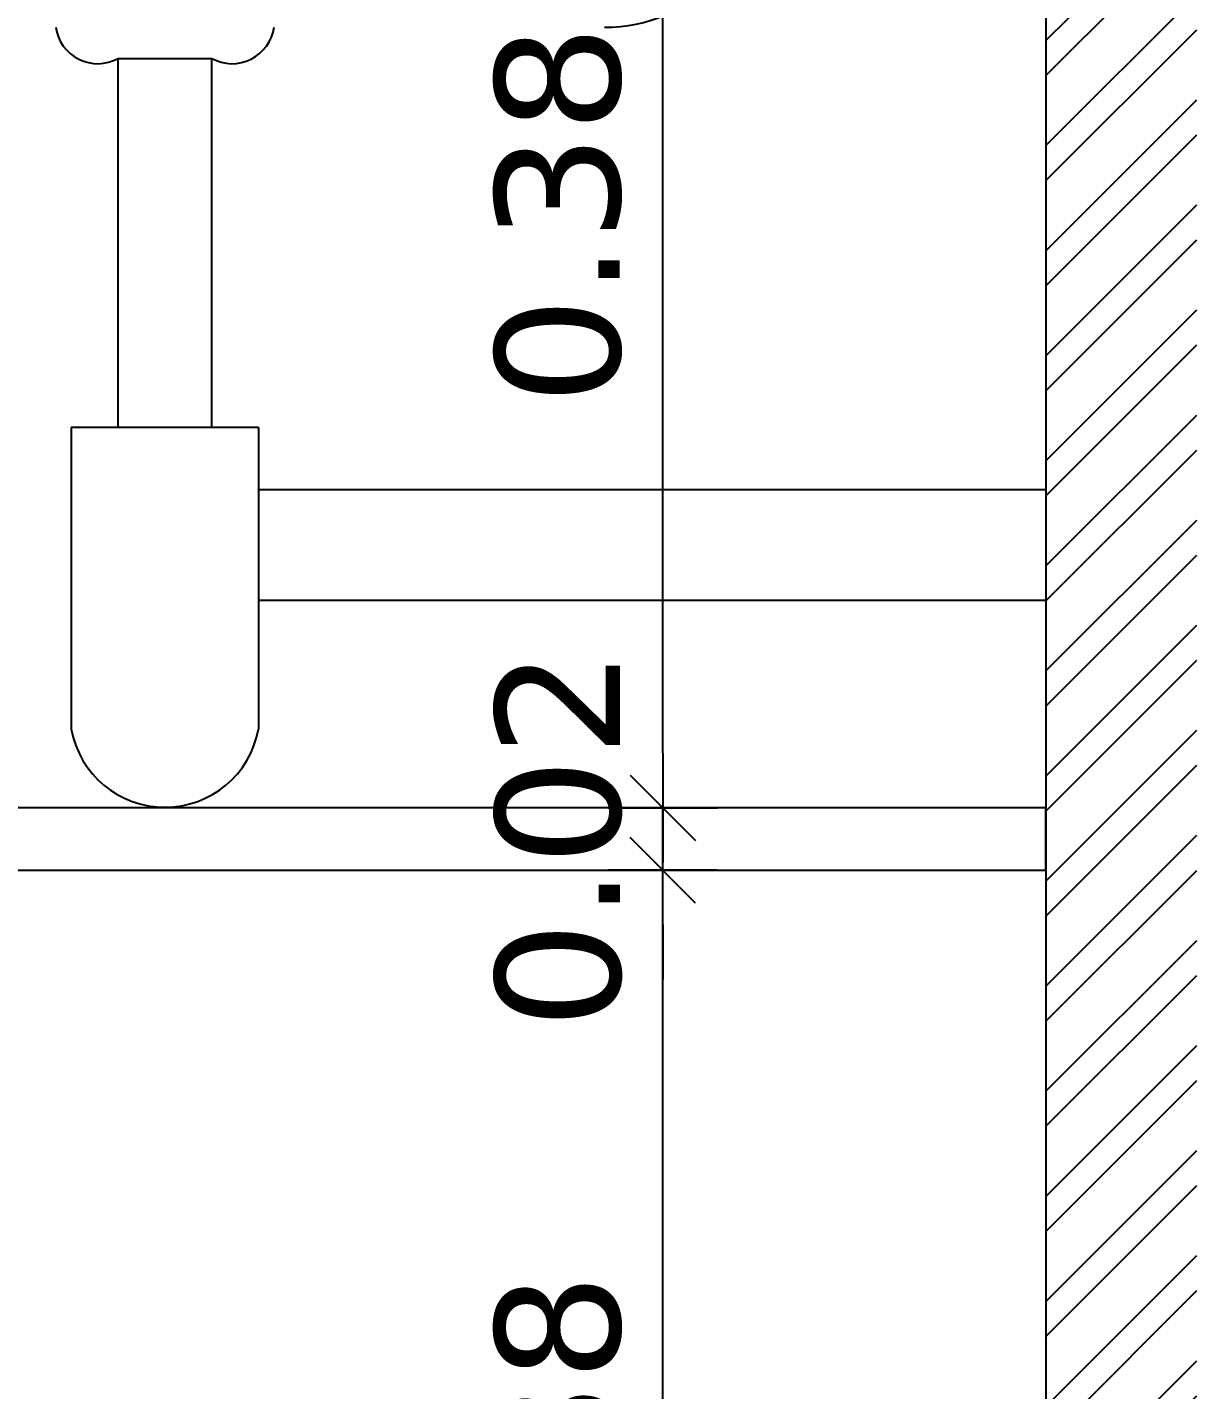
# Model space of a CAD drawing. Extents: x -36 to 357, y 137 to 237.
# Drawn here: x 45.3769 to 45.7517, y 152.0895 to 152.5262 of the extents above; entities that cross this region are included whole.
import ezdxf

# ---------------------------------------------------------------- set-up
doc = ezdxf.new("R2010")
doc.units = 0
doc.header["$LTSCALE"] = 0.01
doc.layers.get('0').update_dxf_attribs({"linetype": 'CONTINUOUS'})
doc.layers.get('DEFPOINTS').update_dxf_attribs({"linetype": 'CONTINUOUS'})
doc.layers.add('01', color=1, linetype='CONTINUOUS')
doc.layers.add('ARQ-CTA-1_025', color=1, linetype='CONTINUOUS')
doc.styles.add('FNDE Texto Cota 0025', font='verdana.ttf', dxfattribs={"height": 0.04})
doc.dimstyles.new('FNDE 1-0025', dxfattribs={"dimscale": 5, "dimtxt": 0.04, "dimasz": 0.0035, "dimexe": 0.15, "dimexo": 0.15, "dimgap": 0.0025, "dimtad": 1, "dimzin": 1, "dimdsep": 46, "dimtxsty": 'FNDE Texto Cota 0025', "dimblk": 'tic', "dimcen": 0.015, "dimdle": 0.15, "dimse1": 1, "dimse2": 1, "dimclrd": 251, "dimclre": 251, "dimclrt": 256, "dimaunit": 1, "dimadec": 3, "dimazin": 0, "dimtfac": 1, "dimtix": 1, "dimtmove": 2, "dimatfit": 3, "dimfxl": 0.15, "dimtvp": 1, "dimtolj": 1, "dimtzin": 0, "dimarcsym": 0})

# ---------------------------------------------------------------- blocks, each defined once
blk = doc.blocks.new('tic')
at = {"color": 251}
for p, q in [((0, -1.000000000000021), (0, 0.9999999999999784)), ((-1.000000000000003, 0), (0.9999999999999964, 0))]:
    blk.add_line(p, q, dxfattribs=at)
blk.add_line((-0.6000000000000405, -0.600000000000044), (0.6000000000000334, 0.600000000000037))
blk = doc.blocks.new('*D453')
at = {"layer": 'ARQ-CTA-1_025', "color": 251, "lineweight": -2}
blk.add_line((45.5805271581115, 151.8933198637238), (45.5805271581115, 152.2384984351866), dxfattribs=at)
at = {"layer": 'DEFPOINTS', "color": 0}
for p in [(45.5805271581115, 152.2559984351867), (45.70329464197621, 152.2559984351867), (45.70329448669746, 151.8758198637238)]:
    blk.add_point(p, dxfattribs=at)
at = {"layer": 'ARQ-CTA-1_025', "color": 251, "lineweight": -2, "xscale": 0.0175, "yscale": 0.0175, "zscale": 0.0175}
for p, rotation in [((45.5805271581115, 152.2559984351867), 90), ((45.5805271581115, 151.8758198637238), 270)]:
    blk.add_blockref('tic', p, dxfattribs=dict(at, rotation=rotation))
at = {"layer": 'ARQ-CTA-1_025', "insert": (45.54711379343719, 152.0659091494552), "char_height": 0.04, "attachment_point": 5, "rotation": 90, "style": 'FNDE Texto Cota 0025'}
blk.add_mtext('\\A1;0.38', dxfattribs=at)
blk = doc.blocks.new('*D454')
at = {"layer": 'ARQ-CTA-1_025', "color": 251, "lineweight": -2}
for p, q in [((45.5805271581115, 152.2934984351866), (45.5805271581115, 152.3109984351866)), ((45.5805271581115, 152.2559984351867), (45.5805271581115, 152.2759984351866)), ((45.5805271581115, 152.2384984351866), (45.5805271581115, 152.2209984351867))]:
    blk.add_line(p, q, dxfattribs=at)
at = {"layer": 'DEFPOINTS', "color": 0}
for p in [(45.5805271581115, 152.2759984351866), (45.70329464197621, 152.2759984351866), (45.70329463857881, 152.2559984351867)]:
    blk.add_point(p, dxfattribs=at)
at = {"layer": 'ARQ-CTA-1_025', "color": 251, "lineweight": -2, "xscale": 0.0175, "yscale": 0.0175, "zscale": 0.0175}
for p, rotation in [((45.5805271581115, 152.2759984351866), 270), ((45.5805271581115, 152.2559984351867), 90)]:
    blk.add_blockref('tic', p, dxfattribs=dict(at, rotation=rotation))
at = {"layer": 'ARQ-CTA-1_025', "insert": (45.54719438443787, 152.2659984351866), "char_height": 0.04, "attachment_point": 5, "rotation": 90, "style": 'FNDE Texto Cota 0025'}
blk.add_mtext('\\A1;0.02', dxfattribs=at)
blk = doc.blocks.new('*D455')
at = {"layer": 'ARQ-CTA-1_025', "color": 251, "lineweight": -2}
blk.add_line((45.5805271581115, 152.2934984351866), (45.5805271581115, 152.6386770066547), dxfattribs=at)
at = {"layer": 'DEFPOINTS', "color": 0}
for p in [(45.5805271581115, 152.6561770066547), (45.70329477453532, 152.6561770066547), (45.70329464197621, 152.2759984351866)]:
    blk.add_point(p, dxfattribs=at)
at = {"layer": 'ARQ-CTA-1_025', "color": 251, "lineweight": -2, "xscale": 0.0175, "yscale": 0.0175, "zscale": 0.0175}
for p, rotation in [((45.5805271581115, 152.6561770066547), 90), ((45.5805271581115, 152.2759984351866), 270)]:
    blk.add_blockref('tic', p, dxfattribs=dict(at, rotation=rotation))
at = {"layer": 'ARQ-CTA-1_025', "insert": (45.54711379343719, 152.4660877209207), "char_height": 0.04, "attachment_point": 5, "rotation": 90, "style": 'FNDE Texto Cota 0025'}
blk.add_mtext('\\A1;0.38', dxfattribs=at)

msp = doc.modelspace()

# ---------------------------------------------------------------- hatches: boundary and pattern name
at = {"layer": '01'}
h = msp.add_hatch(dxfattribs=at)
h.set_pattern_fill('ANSI32', color=251, scale=0.0025)
h.set_pattern_definition([(45, (69.21567254506112, -19.18524289160234), (-0.01683798022700466, 0.01683798022700466), []), (45, (69.22689787006112, -19.18524289160234), (-0.01683798022700466, 0.01683798022700466), [])])
h.paths.add_polyline_path([(45.75165168370551, 152.7661770066695), (45.70329484298108, 152.7661770066695), (45.70329484298108, 152.6761954794504), (45.73329466529658, 152.6761770066546), (45.73329466529567, 152.6561770066546), (45.70329484298108, 152.6561954794504), (45.70329484298108, 151.77581986373), (45.75165168370551, 151.77581986373)])

# ---------------------------------------------------------------- linework, layer by layer
at = {"color": 1}
for p, q in [((45.4059612462595, 152.3978845662536, -2), (45.4059612462595, 152.5161770066583, -2)), ((45.4059612462595, 152.5161770066583, -2), (45.43596124625834, 152.5161770066583, -2)), ((45.43596124625834, 152.3978845662536, -2), (45.43596124625834, 152.5161770066583, -2)), ((45.39096124626008, 152.3978845662536, -2), (45.39096124626008, 152.3011770066591, -2)), ((45.45096124625776, 152.3978845662536, -2), (45.39096124626008, 152.3978845662536, -2)), ((45.45096124625776, 152.3978845662536, -2), (45.45096124625776, 152.3011770066591, -2)), ((45.70329466963882, 152.3778845662522, -2), (45.45096124625776, 152.3778845662522, -2)), ((45.70329466963882, 152.3424775348471, -2), (45.45096124625776, 152.3424775348471, -2))]:
    msp.add_line(p, q, dxfattribs=at)
for centre, radius, start, end in [((45.56188849065871, 152.5761770066589, -2), 0.05, 270, 0), ((45.39942289647366, 152.5281003070892, -2), 0.01359834957052887, 188.1309680291851, 298.7389296189797), ((45.44249959604418, 152.5281003070892, -2), 0.01359834957098989, 241.2610703810203, 351.8690319708148), ((45.42096124625892, 152.3066770066593, -2), 0.0304999999999982, 190.3888578154563, 349.6111421845436)]:
    msp.add_arc(centre, radius, start, end, dxfattribs=at)
at = {"layer": '01'}
for p, q in [((45.70329460355565, 152.7661770066695, -2), (45.70329473973221, 151.77581986373, -2)), ((45.70329477453532, 152.686177006665, -2), (45.70329449582752, 151.8658198637083, -2))]:
    msp.add_line(p, q, dxfattribs=at)
at = {"layer": '01', "color": 251, "elevation": -2}
msp.add_lwpolyline([(45.15279886941223, 152.2559984351867), (45.70329464197621, 152.2559984351867), (45.70329464197621, 152.2759984351866), (45.15279886941223, 152.2759984351866)], close=True, dxfattribs=at)

# ---------------------------------------------------------------- dimensions: what is measured, and where the dimension line sits
at = {"layer": 'ARQ-CTA-1_025'}
for base, p1, p2, picture, middle in [((45.5805271581115, 152.6561770066547, -2), (45.70329464197621, 152.2759984351866, -2), (45.70329477453532, 152.6561770066547, -2), '*D455', (45.54711379343719, 152.4660877209207, -2)), ((45.5805271581115, 152.2759984351866, -2), (45.70329463857881, 152.2559984351867, -2), (45.70329464197621, 152.2759984351866, -2), '*D454', (45.54719438443787, 152.2659984351866, -2)), ((45.5805271581115, 152.2559984351867, -2), (45.70329448669746, 151.8758198637238, -2), (45.70329464197621, 152.2559984351867, -2), '*D453', (45.54711379343719, 152.0659091494552, -2))]:
    dim = msp.add_linear_dim(base=base, p1=p1, p2=p2, angle=90, dimstyle='FNDE 1-0025', dxfattribs=at)
    dim.commit()
    dim.dimension.update_dxf_attribs({"geometry": picture, "text_midpoint": middle})

doc.saveas('drawing.dxf')
